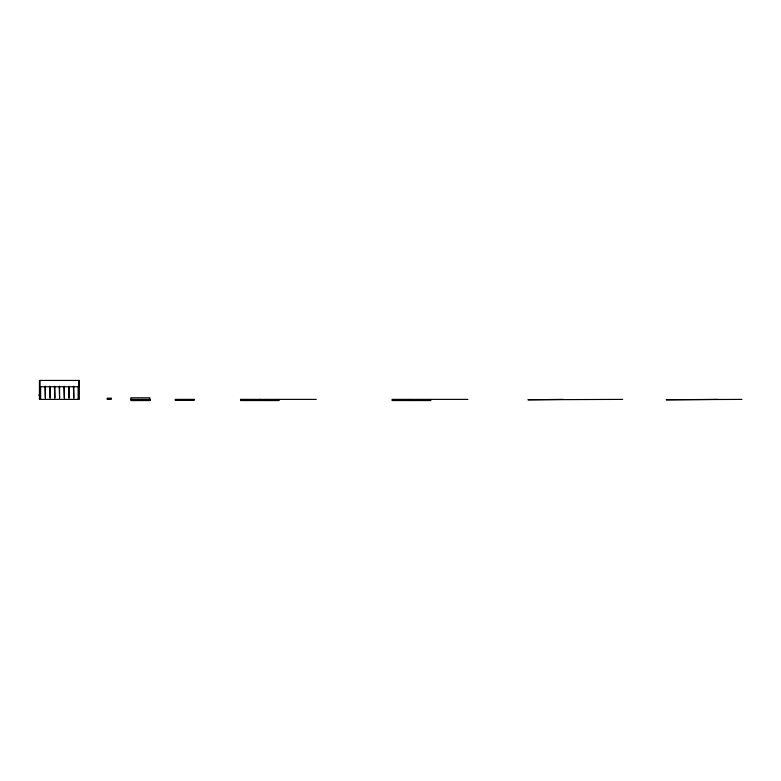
<?xml version="1.0" encoding="UTF-8"?>
<svg xmlns="http://www.w3.org/2000/svg" width="781" height="781" viewBox="0 0 781 781"><rect width="100%" height="100%" fill="white"/><g stroke="black" fill="none" stroke-linecap="round" stroke-linejoin="round"><path stroke-width="1.17" d="M718.247 399.384L666.134 399.784L741.95 399.384M40.036 386.751L78.735 386.751M39.441 387.025L40.036 387.025M79.33 387.025L78.735 387.025L78.735 380.435M130.857 399.384L150.216 399.384L150.216 400.565L130.857 400.565L130.857 397.802L149.815 397.802L149.815 399.384M240.441 399.384L316.266 399.384M467.897 399.384L392.082 399.384L392.082 400.565L430.78 400.565L430.78 399.384M622.691 399.384L527.917 399.784L563.062 399.384M134.42 399.784L150.216 399.784M175.286 399.784L194.244 399.784M240.841 399.979L247.431 399.979L247.431 400.565M260.19 399.979L266.78 399.979L266.78 400.565M134.42 400.175L150.216 400.175M409.654 399.384L409.654 400.565M279.139 399.384L279.139 400.565L260.19 400.565L260.19 399.384M266.506 399.384L266.506 399.979M259.79 399.384L259.79 400.565L240.841 400.565L240.841 399.384M247.157 399.384L247.157 399.979M189.5 399.384L189.5 400.175M184.765 399.384L184.765 400.175M180.02 399.384L180.02 400.175M146.262 399.384L146.262 400.565M142.318 399.384L142.318 400.565M138.364 399.384L138.364 400.565M134.42 399.384L134.42 400.565M133.229 399.384L133.229 400.565M132.048 399.384L132.048 400.565M110.922 399.189L107.368 399.189M78.139 386.751L78.139 399.384M73.804 386.351L73.804 398.203L73.404 386.351M69.06 386.351L69.06 398.203L68.669 386.351M64.325 386.351L64.325 398.203L63.925 386.351M59.581 386.351L59.581 398.203L59.19 386.351M54.846 386.351L54.846 398.203L54.455 386.351M50.111 386.351L50.111 398.203L49.711 386.351M45.366 386.351L45.366 398.203L44.976 386.351M40.632 386.751L40.632 399.384M40.036 380.435L40.036 399.384M39.05 394.649L39.05 395.44M79.33 380.435L39.441 380.435L39.441 399.384L79.33 399.384L79.33 380.435M111.117 398.203L107.173 398.203L107.173 399.189L111.117 399.189L111.117 398.203M194.244 399.384L175.286 399.384L175.286 400.175L194.244 400.175L194.244 399.384"/></g></svg>
